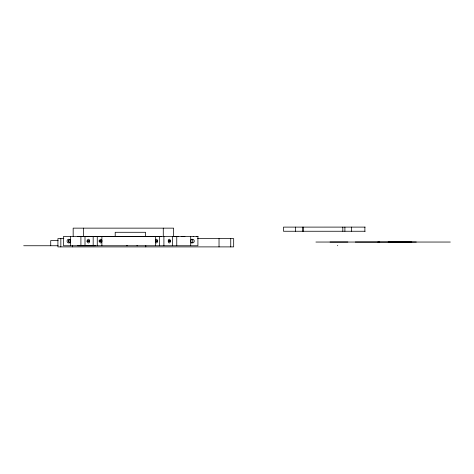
<?xml version="1.0" encoding="UTF-8"?>
<svg xmlns="http://www.w3.org/2000/svg" width="474" height="474" viewBox="0 0 474 474"><rect width="100%" height="100%" fill="white"/><g stroke="black" fill="none" stroke-linecap="round" stroke-linejoin="round"><path stroke-width="0.71" d="M155.395 245.751L155.395 236.425M172.471 245.751L172.477 236.431M176.761 245.751L176.761 236.431M197.919 236.431L197.913 245.751L63.534 245.751L63.534 236.431L197.919 236.431L196.473 236.431M168.276 240.727L168.282 240.608A1.884 1.055 -90 0 1 169.911 239.554A1.884 1.055 -90 0 1 169.911 242.635A1.884 1.055 -90 0 1 168.282 241.58L168.276 240.727L170.421 240.668M89.604 241.207L89.574 240.602A1.878 1.155 90 0 0 87.797 239.548A1.878 1.155 90 0 0 87.797 242.629A1.878 1.155 90 0 0 89.574 241.574L89.604 241.207L86.884 241.13M190.69 241.094L190.767 240.608A1.866 1.789 -90 0 1 194.222 240.608L194.222 241.574A1.866 1.789 -90 0 1 190.767 241.574L190.69 241.094L190.69 245.751M89.604 240.964L86.884 241.047L89.61 241.088M99.125 240.685L101.845 240.602L101.845 241.574A1.878 1.155 -90 0 1 100.067 242.629A1.878 1.155 -90 0 1 100.067 239.548A1.878 1.155 -90 0 1 101.845 240.602L99.119 240.602M157.54 241.153L155.395 241.094L157.54 241.029M122.055 236.431L122.523 236.425M145.228 236.431L145.53 236.431L144.689 236.425M411.788 242.03L388.159 242.024L388.923 242.03M379.727 242.018L377.814 242.018M77.635 236.431L95.499 236.413M142.917 236.425L142.443 236.425M330.023 242.036L347.88 242.018M126.517 245.739L127.346 245.739M136.873 245.745L137.697 245.739M365.158 227.105L283.493 227.111L283.493 231.253L365.158 231.253M115.407 236.431L125.717 236.425M174.337 236.431L175.463 236.431M177.021 236.431L178.378 236.431M63.824 238.606L57.911 238.606L57.911 246.895L233.676 246.895L233.676 238.606L197.575 238.606M58.16 240.573L50.718 240.573L50.718 245.751M168.282 240.608L170.427 240.608M155.395 241.094L157.534 241.094M99.119 241.574L101.845 241.574L99.125 241.497M168.282 241.58L170.427 241.58M315.915 242.042L450.3 242.042M355.287 242.036L416.291 242.03M77.635 245.751L95.499 245.739M23.7 245.751L58.16 245.751M134.089 236.425L143.545 236.431M161.658 236.431L93.177 236.425L93.177 245.751M181.222 236.419L184.919 236.431L184.404 236.419M193.208 236.431L193.588 236.431M168.276 241.456L170.421 241.521M337.565 245.36L337.749 245.751M190.69 236.431L190.714 240.928M364.885 227.105L364.885 231.253M351.388 227.111L351.388 231.253M344.9 227.111L344.9 231.253M342.809 227.111L342.809 231.253M303.615 227.111L303.615 231.253M302.448 227.111L302.448 231.253M295.438 227.111L295.438 231.253M230.743 238.606L230.743 246.895M219.029 238.606L219.029 246.895M173.632 236.425L173.632 228.142L73.168 228.142L73.168 236.425M163.903 236.425L163.903 245.751M163.275 228.142L163.275 236.425M159.619 236.425L159.619 245.751M145.791 245.508L145.791 246.895M145.548 236.532L145.548 232.29L115.2 232.29L115.2 236.532M101.886 236.425L101.886 245.751M97.271 236.425L97.271 245.751M85 236.431L85 245.751M83.525 228.142L83.525 236.425M80.906 236.431L80.906 245.751M72.558 245.508L72.558 246.895M70.608 236.431L70.608 245.751M68.801 240.016L68.801 242.167M60.838 238.606L60.838 246.895M191.052 239.228A1.866 1.789 -90 0 1 192.782 240.608L192.782 241.574A1.866 1.789 -90 0 1 191.052 242.955M70.14 242.907A1.878 1.772 90 0 1 69.708 239.465M70.608 241.094L70.549 240.608A1.878 1.772 90 0 0 67.705 239.654A1.878 1.772 90 0 0 68.09 242.801A1.878 1.772 90 0 0 70.608 241.094M155.703 239.761A1.878 1.055 90 0 0 156.177 242.907A1.878 1.055 90 0 0 157.469 240.602A1.878 1.055 90 0 0 155.703 239.761"/></g></svg>
